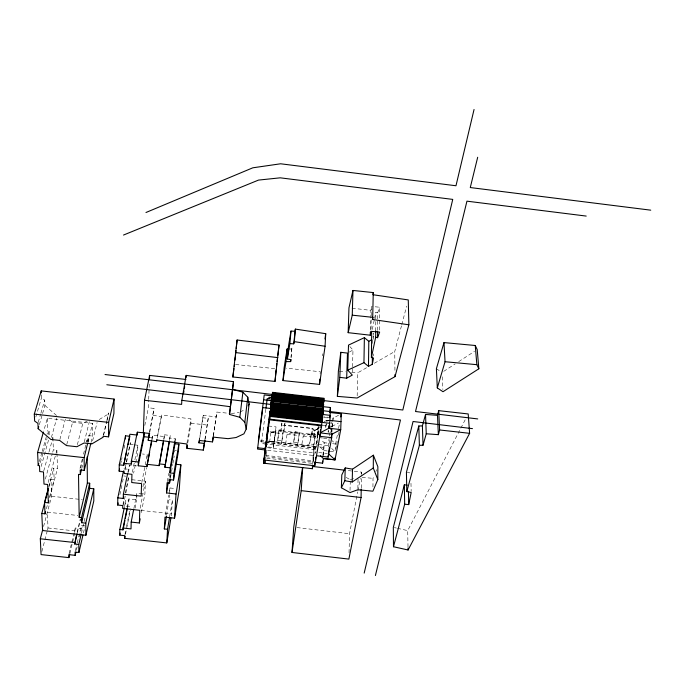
<?xml version="1.0" encoding="UTF-8"?>
<svg xmlns="http://www.w3.org/2000/svg" width="685" height="685" viewBox="0 0 685 685"><rect width="100%" height="100%" fill="white"/><g stroke="black" fill="none" stroke-linecap="round" stroke-linejoin="round"><path stroke-width="0.51" stroke-dasharray="3.42 2.57" d="M379.661 330.016L379.73 307.214L372.366 306.555M377.589 330.418L377.64 320.041M377.649 319.005L377.683 312.78L379.73 307.214M106.937 420.975L108.607 412.918L106.937 420.025M375.722 330.992L375.842 312.317L377.683 312.78M372.494 343.399L373.137 336.121M373.548 355.943L373.565 353.862M373.693 339.272L373.745 333.021L373.342 335.093M372.948 486.924L373.017 478.361L374.233 475.45M371.065 329.245L371.201 316.812M371.21 315.776L371.313 306.46L370.517 315.511M370.354 330.024L370.508 316.547M361.243 488.003L361.457 475.304M361.483 474.243L361.517 472.128L346.85 470.432M357.861 488.67L358.058 479.055M136.854 494.938L136.709 499.819L128.943 498.963L128.9 500.761L125.766 500.418L125.638 506.069L130.544 506.609M357.168 395.921L357.69 372.854L366.954 367.52M128.634 472.496L129.379 465.124L136.546 465.92M126.614 462.041L130.364 442.664L124.687 469.636M349.042 552.752L349.53 533.726L357.656 491.967M352.39 371.955L352.501 367.776M352.527 366.732L352.981 350.026L349.787 346.507M350.026 490.434L350.309 479.757L346.053 477.342M134.089 444.822L137.865 445.241L137.617 453.453L133.618 473.181M141.35 512.577L144.912 493.868L145.383 481.204L130.758 479.586M147.129 457.657L147.241 454.523L142.429 453.984M144.809 425.462L148.371 407.78L148.662 400.477M148.696 399.432L149.313 383.771M335.393 450.362L335.65 444.043L337.594 433.614M152.079 439.719L152.575 435.232L164.434 436.559L164.52 434.795L170.205 435.429L169.683 440.198M331.934 432.355L332.122 428.082M332.165 427.012L332.533 418.466L340.411 414.279M328.115 432.235L328.175 430.745M328.62 446.954L328.988 438.845M322.952 455.79L324.193 442.715L321.231 439.958M323.568 455.388L324.193 442.715L328.363 443.195M317.712 434.692L318.97 426.789M317.857 434.615L315.811 446.5L315.46 452.819M317.96 434.016L319.193 426.815M281.638 422.962L280.781 431.541L311.435 435.052L313.867 437.313L318.114 435.095L318.208 425.959M318.337 434.367L318.662 428.322L318.097 427.8L317.772 433.81L318.337 434.367L314.406 436.405L312.172 434.324L283.855 431.079L284.652 423.039M320.143 373.83L320.263 371.724L286.227 368.162M318.114 435.095L317.506 434.495L317.857 427.988M317.181 442.93L317.532 436.516M317.6 435.369L315.391 448.221L265.797 442.561M166.635 515.403L169.572 494.861M169.623 493.876L169.957 487.968L175.154 488.542M313.867 437.313L314.244 430.796L311.829 428.545L281.338 425.051M312.617 464.507L313.285 452.922L314.406 446.372L266.08 440.849L318.645 446.825M313.773 444.411L313.593 447.596L315.502 434.221L311.332 433.742L309.654 443.923L301.588 446.226L303.224 436.037L311.332 433.759L315.502 434.221L313.773 444.411L309.654 443.923L311.332 433.759M314.406 436.405L314.757 430.394L312.523 428.313L284.361 425.085M313.567 461.108L314.406 446.372M175.146 440.729L175.266 438.7L170.06 438.117M174.684 452.186L174.778 450.49L176.619 450.696M171.276 515.865L172.432 500.127L169.289 499.785M312.172 434.324L312.523 428.313M311.435 435.052L311.829 428.545M297.812 442.57L297.59 445.755L299.413 432.363L295.244 431.884L287.083 434.179L285.568 444.385L293.668 442.099L297.812 442.561L299.413 432.363L295.235 431.901L293.668 442.099M290.962 357.399L291.981 347.098L291.116 357.596M281.835 440.763L281.561 443.94L283.316 430.531L279.137 430.06L270.935 432.338L269.539 442.57L277.682 440.292L281.835 440.763L283.316 430.531L279.129 430.069L277.682 440.292M268.503 425.993L276.021 426.866L273.401 447.57L265.943 446.731M275.516 432.406L269.856 431.755L275.584 432.44L273.401 447.57L276.021 426.866M265.489 459.147L265.694 457.049M266.071 455.705L266.474 451.501M265.84 409.202L261.576 442.082L264.735 442.442M263.1 442.287L262.912 443.692L265.026 443.931M266.277 452.254L266.559 450.131M149.852 431.935L154.074 408.423L148.371 407.78M277.708 440.275L279.137 430.06M213.377 435.626L216.82 412.062L230.263 413.449M213.403 436.088L216.82 412.062M280.781 431.541L281.98 423.184M322.541 355.875L322.841 353.76M283.855 431.079L285.046 422.885M204.849 439.667L208.223 418.347L202.786 417.773L199.421 439.71M205.115 439.248L208.223 418.347M293.685 442.09L295.244 431.884M199.583 439.436L203.265 415.418L216.049 416.814M187.741 443.092L190.969 423.253L190.918 418.937L161.651 414.982L157.028 438.571M186.996 442.947L190.918 418.937M169.64 516.79L172.432 500.127M165.325 515.034L168.715 495.255M169.426 491.085L169.957 487.968M313.867 448.076L313.627 449.48L267.141 444.18M170.12 477.548L170.651 474.431M170.462 477.822L171.361 472.616M171.541 471.58L172.791 464.293M172.971 463.248L173.69 459.087M173.87 458.042L174.221 455.962M317.506 434.495L318.722 427.397M315.545 453.35L315.896 451.346M316.581 447.348L317.104 444.351M167.226 481.709L168.673 473.378M174.906 440.78L175.266 438.7M168.476 481.469L169.015 478.353M169.195 477.308L169.743 474.183M328.954 420.599L326.916 420.359L325.512 428.373L326.916 420.376L322.755 422.14M169.272 440.626L170.205 435.429M322.977 455.217L323.808 450.559L317.849 445.044M328.192 432.355L328.637 429.863M329.399 435.797L332.165 420.504M330.838 432.56L333.501 417.876L324.014 416.788M329.605 440.575L328.68 445.678L319.21 444.591M331.086 432.423L332.191 426.301L338.364 423.047M163.758 438.948L164.52 434.795M163.861 439.676L164.434 436.559M338.561 428.408L339.537 423.193M335.924 448.761L336.506 445.635M336.703 444.591L337.294 441.465M338.467 435.206L339.049 432.081M157.327 437.903L161.651 414.982M140.194 508.227L145.383 481.204M151.779 439.393L152.575 435.232M142.959 486.804L146.573 468.095M141.786 482.574L145.014 465.954M145.22 464.909L147.241 454.523M357.861 490.922L360.301 478.395M361.115 474.217L361.517 472.128M133.849 508.57L136.914 492.986L144.912 493.868M149.373 432.355L154.074 408.423M135.082 508.124L136.709 499.819M124.944 534.642L125.775 530.49M126.597 526.337L130.124 508.69M125.501 534.189L130.27 510.308M127.256 507.268L128.943 498.963M127.427 508.03L128.9 500.761M202.786 417.773L203.265 415.418M132.359 472.23L134.688 460.808M134.902 459.772L137.865 445.241M123.334 505.316L125.68 493.894M125.894 492.858L128.737 476.512L125.312 493.123M124.49 506.643L125.766 500.418M127.872 472.393L129.379 465.124M122.957 504.545L123.814 500.392M372.298 329.476L374.387 319.39M374.592 318.379L375.842 312.317M124.867 470.338L126.4 463.077M119.884 494.647L122.281 483.233M122.504 482.197L123.154 479.08M120.706 463.891L121.373 460.774M121.596 459.738L122.041 457.666M124.053 448.332L124.721 445.224M81.421 533.17L85.026 517.774M83.442 532.999L84.871 526.842M75.341 551.057L77.028 543.873M77.277 542.854L81.378 525.404L85.111 525.815M76.369 550.201L77.568 545.072M79.494 536.869L81.421 528.657L81.378 525.404M103.366 435.258L106.697 421.035M103.598 435.189L106.68 421.986M77.105 532.262L80.273 518.913M77.379 532.733L80.539 519.384M69.879 553.514L75.264 530.952L75.213 527.981L81.421 528.657M69.065 553.617L73.98 533.11M74.228 532.082L75.213 527.981M92.638 440.832L97.073 422.559M91.105 442.313L92.621 436.08L92.561 423.347L47.351 418.304L43.617 431.37M87.963 442.048L92.561 423.347M81.772 468.531L83.013 463.488M88.219 442.296L88.682 435.634L92.621 436.08M80.008 468.334L82.251 459.258M83.501 454.206L86.241 443.109M86.49 442.099L86.995 440.078L88.716 440.275M80.719 467.923L82.953 458.847M87.192 441.697L88.682 435.634M84.272 441.988L89.333 421.695M77.379 444.693L82.799 423.39L87.201 421.061M41.871 551.528L47.205 531.055M47.47 530.027L48.01 527.981L47.351 512.157L77.85 515.488M66.745 444.556L72.61 422.251L69.271 419.682M394.945 370.345L394.748 351.499L401.504 325.717M401.778 324.681L406.642 306.118M49.705 497.807L57.471 468.574L57.018 454.301M43.557 526.5L51.632 496.265L50.99 479.217L54.141 479.56L53.738 468.163L57.471 468.574M46.366 508.792L47.436 504.759M49.577 496.694L54.141 479.56M48.866 486.299L53.738 468.163M48.823 487.275L50.99 479.217M48.173 482.471L56.881 450.225L53.353 449.839L52.531 452.862M59.903 439.41L65.375 419.143M45.373 479.055L52.257 453.864M43.754 470.955L48.763 452.836M49.037 451.826L52.933 437.732L50.202 437.432M51.418 437.424L56.761 418.184M41.143 466.519L48.729 439.342M40.312 462.666L43.138 452.605M43.42 451.603L47.094 438.52M48.224 434.495L49.072 431.473L47.847 431.336L47 434.358M39.336 461.527L41.888 452.468M42.179 451.466L46.717 435.36M39.353 424.666L42.29 414.562M42.581 413.552L44.936 405.46L44.722 400.117L41.502 397.814L41.374 394.851M38.223 422.345L40.586 414.262M40.886 413.252L44.722 400.117M35.825 417.002L41.502 397.814M375.842 471.571L376.656 469.636M408.012 546.938L407.703 530.618L460.337 429.127M460.825 428.176L465.749 418.698M443.743 371.347L455.191 363.906M458.719 361.62L474.568 351.319M99.265 419.503L108.598 413.86M374.361 363.247L394.748 351.499M349.316 352.081L352.981 350.026M327.464 421.224L329.211 420.29M314.757 430.394L318.662 428.322M314.244 430.796L318.465 428.553M240.152 411.95L244.956 409.621M350.309 479.757L354.205 478.335M271.448 432.201L270.935 432.338L283.051 433.725M231.299 413.56L239.193 412.413M289.832 349.007L291.656 348.999M339.383 371.33L345.488 371.835M351.585 372.349L357.69 372.854M362.074 477.299L373.017 478.361M235.563 364.497L275.156 368.676M48.01 527.981L75.264 530.952M123.951 468.788L129.277 469.379M123.814 475.964L125.783 476.186M51.632 496.265L82.209 499.622M141.024 510.428L171.627 513.784M190.969 423.253L207.024 425.034M72.61 422.251L82.799 423.39M149.321 437.287L152.481 437.638M130.321 444.402L133.147 444.719M319.321 437.664L322.438 438.015M323.474 438.135L329.699 438.845M287.083 434.179L299.191 435.557M260.394 440.172L264.187 440.609M319.595 446.937L323.371 447.365M260.231 441.483L264.958 442.022M265.9 442.159L314.184 447.665L313.285 463.454L264.367 457.897M318.782 452.537L327.259 453.504M267.287 447.682L313.285 452.922M267.604 450.25L313.739 455.508L312.831 460.774L265.849 455.422M265.968 456.749L313.507 462.161M352.047 308.19L370.585 310.331M324.039 417.499L330.41 418.227M326.916 420.359L329.973 420.727M322.404 425.179L332.191 426.301M303.224 436.037L315.323 437.415M332.525 443.683L335.65 444.043L331.968 440.592M267.544 441.294L273.906 442.022M323.808 450.559L329.048 451.167M330.101 451.287L334.289 451.775M296.913 527.561L349.53 533.726M153.115 415.273L161.163 416.694M407.292 472.402L409.887 472.898M394.354 527.604L396.409 528.067M397.437 528.298L407.703 530.618M436.396 368.693L440.387 371.407M44.936 405.46L56.547 415.487M331.634 448.435L335.333 451.894M442.202 376.767L442.87 389.594M49.072 431.473L49.226 435.377M47.351 418.304L47.847 431.336M52.933 437.732L53.353 449.839M56.881 450.225L56.983 453.282M410.983 483.267L411.163 491.428M86.995 440.078L87.012 441.953"/><path stroke-width="1.03" d="M377.812 479.56L377.863 466.725L373.385 455.2L352.518 469.165L345.24 467.932L341.789 474.919L341.361 487.737L349.975 492.575L357.844 489.741L372.914 491.196L377.812 479.56L373.282 468.018L373.385 455.2M375.722 330.992L375.68 337.217L377.555 337.688L377.589 331.454M108.538 436.842L108.65 422.397L114.078 399.064L41.211 390.895L34.301 414.1L34.635 421.044L37.932 423.356L38.172 428.716L50.861 439.445L59.629 440.421L66.471 445.575L76.866 446.731L84.024 443.007L91.901 443.88L103.127 437.218L103.127 436.268L108.538 436.842L113.915 413.475L114.078 399.064M346.678 378.18L347.483 353.109L340.779 352.313L339.82 377.367L346.678 378.18L352.304 375.089L347.732 370.14L348.511 345.103L364.377 337.645L363.949 362.665L368.479 366.372L372.298 364.266L372.366 356.962M340.779 352.313L338.364 371.244L337.371 396.375L357.125 398.019L395.014 376.63L408.859 324.793L372.674 319.51L372.691 317.446M372.674 319.51L373.248 292.572L352.963 290.449L348.965 307.839L348.168 332.67L370.294 335.205L371.039 331.317L379.653 332.088L377.555 337.688M372.298 364.266L373.53 358.032L371.407 357.51L371.672 332.508M368.479 366.372L368.804 341.327L364.377 337.645M370.294 335.205L370.328 332.097M170.933 517.946L166.78 542.922L124.679 538.333L124.73 535.679L119.721 535.131L119.815 529.479L123.026 529.83L123.06 528.032L131.006 528.906L131.186 522.081L139.372 522.972L139.791 510.308L122.692 508.433L122.743 505.581L117.7 505.033L117.811 497.858L123.514 470.869M117.811 497.858L123.266 498.457L123.351 494.193L141.153 496.154L141.581 483.619L131.717 482.531L131.94 474.303L124.216 473.455L124.25 471.708L119.147 471.143L119.25 464.841L125.518 435.814L129.85 436.294L128.095 444.591M302.539 467.444L293.754 527.193L291.998 552.47L348.879 559.097L361.072 497.524L361.218 489.056M119.25 464.841L123.694 465.329L129.902 434.239L137.248 435.061L137.334 432.175L149.167 433.391L148.217 440.267L156.437 441.697L156.933 439.984L186.825 443.991L186.894 448.315L203.291 450.122L204.961 440.292M125.449 438.957L125.518 435.814M123.728 463.274L131.255 464.105L131.332 461.219L137.334 432.175M341.361 487.737L344.846 480.742L352.201 481.983L352.518 469.165M348.168 332.67L352.253 315.177L352.963 290.449M138.242 465.766L138.361 461.998L144.192 432.946L144.055 436.705L138.242 465.766L146.864 466.716L149.673 452.177M344.846 480.742L345.24 467.932M143.345 432.74L144.518 400.288L149.638 375.423L185.952 379.456M329.571 412.464L341.284 413.817L340.728 429.589L335.025 459.849L323.414 458.548L320.417 455.748M146.864 466.716L151.573 440.429M149.476 379.593L149.638 375.423M314.929 462.289L322.584 463.163L323.423 458.513L335.025 459.849L335.102 457.743M316.479 455.748L328.166 457.083L331.703 437.689L331.891 433.425M328.946 426.121L328.851 428.228L320.023 432.886L331.857 434.239L340.728 429.589L328.851 428.228L329.742 423.279L330.453 407.524L322.669 406.599M328.166 457.083L328.252 455.054M146.958 464.31L159.1 465.654L163.381 441.029M204.49 443.426L198.941 442.844L199.421 440.481L212.487 441.902L213.258 437.133L228.045 438.665L236.102 437.527L243.946 433.81L246.215 429.058L244.828 422.285L239.836 417.293L229.492 414.451L233.491 381.682L186.166 375.389L181.833 400.314L181.628 404.39L144.518 400.288M322.584 463.163L322.695 461.056M186.055 377.418L186.166 375.389M323.097 407.977L323.5 401.761L323.02 404.535M174.726 441.825L170.205 467.821L164.871 467.23L169.092 441.662M319.955 434.204L319.844 436.336L331.703 437.689M325.067 346.259L325.726 333.681L295.346 329.108L293.728 343.836L289.918 343.63L287.366 358.966L290.945 359.693L290.62 361.603L286.005 361.62L282.991 380.577L319.552 384.388L325.067 346.259L294.336 341.652L293.728 343.836M322.01 419.194L321.667 425.813L269.573 419.836L271.414 400.699L263.605 399.8M322.275 414.074L322.447 410.803M322.635 410.469L322.087 420.984L270.087 414.99M322.635 413.594L322.507 416.146L270.601 410.187M270.926 406.796L322.678 412.747L322.883 410.358M323.26 403.148L322.977 408.662L323.688 404.492L271.902 398.524L270.746 408.183M169.469 517.826L167.551 529.282L164.331 528.931L164.974 517.115L174.547 518.168L179.316 488.996L180.866 464.807L175.685 464.233M180.866 464.807L176.036 493.979L166.498 492.926L167.046 482.745L169.563 483.028L170.282 478.858M169.923 472.907L174.975 443.777L178.871 444.214L173.922 473.352L169.923 472.907L170.205 467.821M169.563 483.028L169.76 479.628L173.528 480.048L178.46 450.901L178.871 444.214M166.78 542.922L167.551 529.282M265.977 441.834L264.204 460.029L314.74 465.774L314.963 461.716M319.552 384.388L319.852 379.113M265.198 447.442L263.656 463.188L312.377 468.72L312.497 466.613M174.975 443.777L175.095 441.748M173.528 480.048L173.922 473.352M174.547 518.168L176.036 493.979M291.998 552.47L301.195 490.648L302.71 467.453M294.336 341.652L295.346 329.108M290.62 361.603L290.791 359.497M289.918 343.63L290.979 331.078L294.747 331.283M287.366 358.966L288.445 346.379L290.979 331.078M282.991 380.577L284.104 367.939L287.101 349.025L288.924 349.016M286.005 361.62L287.101 349.025M229.492 414.451L233.491 381.682M275.002 381.417L279.035 345.043L237.104 340.017L232.849 376.973L275.002 381.417L276.098 369.84M264.204 460.029L269.993 415.709L321.967 421.677M270.087 415.016L271.971 396.529M272.065 395.827L271.859 397.976L323.388 403.91M265.943 446.731L268.503 425.993L267.972 431.524M234.964 360.147L235.306 356.971M235.529 354.847L235.983 350.609M236.205 348.494L237.104 340.017M246.215 429.058L249.117 403.953L247.764 397.197L242.892 392.231L232.772 389.414M244.828 422.285L247.764 397.197M276.44 366.723L276.808 363.624M277.057 361.56L277.553 357.433M277.802 355.369L279.035 345.043M239.836 417.293L242.892 392.231M258.339 441.268L264.222 394.92L323.748 401.83M265.977 408.14L267.21 398.593L272.459 399.201M337.371 396.375L339.82 377.367M268.785 398.807L268.982 397.3L272.133 397.66M232.849 376.973L233.962 368.581M234.244 366.484L234.518 364.386M265.48 445.327L265.9 442.159M266.328 438.974L267.904 427.097M268.143 425.291L268.606 421.814M268.845 420.033L269.308 416.54M269.59 414.425L270.01 411.257M270.387 408.457L272.527 392.334L324.091 398.285L323.62 401.067M271.388 401.453L272.322 394.474M270.421 411.574L271.072 406.693L323.106 412.678L322.267 417.533M263.656 463.188L264.538 456.587M272.818 403.499L273.075 401.598M265.086 463.351L265.515 460.174M271.371 416.574L271.56 415.187M212.487 441.902L213.223 436.67M324.964 338.964L325.726 333.681M203.291 450.122L204.695 440.72M198.941 442.844L199.421 439.71M373.025 294.011L373.248 292.572M186.894 448.315L187.399 445.181M164.331 528.931L166.455 516.439M323.029 405.991L323.988 400.434L272.245 394.432M312.377 468.72L312.917 465.56M320.375 422.2L320.614 420.821M322.438 414.125L322.558 413.44M322.678 412.747L323.397 408.577L271.491 402.6M320.212 431.833L320.571 429.726M320.94 427.611L321.299 425.505M183.614 392.959L183.974 390.878M184.333 388.806L184.693 386.725M166.498 492.926L168.296 482.514M315.451 459.292L315.802 457.297M321.847 422.371L322.806 416.797L270.643 410.803L269.899 416.403L329.742 423.279M314.74 465.774L321.787 425.128L269.659 419.143M164.871 467.23L169.503 441.243M329.75 411.479L330.453 407.524M329.742 417.328L330.093 415.35L322.258 414.416M159.1 465.654L163.287 442.793M328.509 452.605L329.434 447.502M331.112 438.323L331.857 434.239M340.702 416.942L341.284 413.817M156.437 441.697L156.831 439.607M139.372 522.972L140.168 518.819M150.674 446.988L151.676 441.791M131.186 522.081L133.644 509.614M148.217 440.267L149.647 432.971M124.679 538.333L125.09 536.261M123.06 528.032L127.05 508.304M123.026 529.83L124.91 520.489M125.329 518.408L127.008 510.102M119.721 535.131L120.14 533.058M119.815 529.479L124.276 507.679M393.481 546.733L404.672 504.211L408.705 504.605L411.188 492.446L406.796 491.616L406.428 472.239L418.792 425.993L422.388 425.882L425.539 414.451L437.467 415.333L438.7 410.649L468.206 413.954L469.619 433.322L408.072 549.995L393.481 546.733L393.327 527.373L404.338 484.826L407.318 485.117M123.351 494.193L127.658 473.429M123.266 498.457L123.694 496.377M131.255 464.105L131.897 460.996M117.7 505.033L118.137 502.953M371.407 357.51L375.68 337.217M123.694 465.329L124.353 462.221M124.79 460.149L126.331 452.888M119.147 471.143L119.592 469.071M48.284 489.296L41.785 513.476L42.573 530.515L85.916 535.242L93.811 500.889L93.768 488.799L89.718 488.354L81.635 522.698L85.788 523.152L93.768 488.799M42.744 529.565L40.304 538.787L41.066 554.593L68.894 557.616L68.825 554.644L75.162 555.329L75.102 552.084L78.912 552.504L78.784 544.464L81.181 534.197M78.912 552.504L82.971 535.053M75.162 555.329L75.889 552.256M78.784 544.464L74.699 544.018L76.626 534.317M74.699 544.018L77.131 533.761M81.558 517.577L89.684 483.225L87.372 482.968L79.186 517.312L81.558 517.577L81.635 522.698M364.18 573.105L400.46 419.999L106.809 384.756M474.054 109.48L455.979 185.755L280.619 163.784L252.808 167.808L145.965 212.504M68.894 557.616L69.63 554.533M79.186 517.312L78.51 474.397L80.282 474.585L80.213 469.944L84.264 470.389L90.848 443.358M84.264 470.389L84.127 457.631L87.706 443.092M80.282 474.585L81.524 469.542M375.406 575.52L413.064 421.506L472.487 428.639M477.685 157.267L470.278 187.553L650.75 210.167M41.785 513.476L45.022 513.836L44.525 502.43L48.37 502.85L48.9 500.829M45.022 513.836L45.561 511.815M44.525 502.43L48.318 488.319M406.796 491.616L419.383 445.336L423.039 445.224L426.241 433.776L438.366 434.667L439.624 429.974L438.7 410.649M48.37 502.85L47.625 484.483L44.003 484.089L43.48 471.965L39.73 471.554L39.465 465.689L38.206 465.552L38.771 463.539M38.206 465.552L37.589 452.485L43.326 432.372M38.172 428.716L38.762 426.686M443.983 342.594L436.396 368.693L437.304 387.907L442.989 391.726L478.849 368.795L477.214 349.598L475.253 345.497L443.983 342.594L445.044 361.723L437.304 387.907M248.218 405.845L249.117 403.953M352.201 481.983L373.282 468.018M368.804 341.327L371.784 339.649M347.732 370.14L363.949 362.665M123.505 235.049L258.519 180.086L280.242 177.826L452.742 199.395L402.831 410.007L105.028 374.532M445.044 361.723L476.854 364.677L478.849 368.795M352.253 315.177L373.017 317.352M40.304 538.787L74.674 542.529M159.185 463.891L165.008 464.533M131.332 461.219L138.361 461.998M37.589 452.485L84.127 457.631M439.624 429.974L469.619 433.322M34.301 414.1L108.65 422.397M144.055 436.705L149.321 437.287M265.215 442.527L267.33 442.767M265.026 443.931L267.141 444.18M257.688 447.776L265.318 448.641M272.433 393.027L323.971 398.978M272.339 393.729L323.851 399.672M272.228 395.176L323.868 401.127M272.039 396.572L323.628 402.523M271.945 397.274L323.508 403.217M271.765 398.67L280.174 399.638M282.271 399.886L298.043 401.701M300.141 401.941L315.905 403.756M318.011 404.004L322.215 404.484M271.808 399.227L323.568 405.195M271.722 399.929L323.448 405.888M271.628 400.631L323.329 406.582M271.534 401.324L323.217 407.275M271.44 402.026L273.546 402.266M271.346 402.72L273.452 402.968M271.397 403.302L323.277 409.27M271.303 403.996L323.157 409.972M271.209 404.698L323.037 410.666M271.114 405.4L322.918 411.36M271.02 406.094L322.798 412.053M270.977 407.387L322.986 413.372M270.883 408.089L322.866 414.065M270.789 408.791L322.746 414.759M270.695 409.484L322.626 415.461M270.507 410.88L322.387 416.84M270.558 411.505L322.686 417.49M270.464 412.199L322.567 418.184M270.369 412.901L322.447 418.877M330.196 420.41L341.01 421.652M270.275 413.594L322.327 419.571M270.181 414.297L322.207 420.265M312.283 466.434L344.752 470.193M301.195 490.648L361.072 497.524M477.728 418.929L415.512 411.514L466.947 201.167L586.214 216.075M235.434 352.552L277.845 357.621M181.833 400.314L230.211 406.693M372.914 294.721L408.269 299.927L408.859 324.793M328.32 453.624L335.025 459.849M475.253 345.497L476.854 364.677M437.467 415.333L438.366 434.667M41.211 390.895L41.297 392.873M425.539 414.451L426.241 433.776M422.388 425.882L423.039 445.224M418.792 425.993L419.383 445.336M408.431 491.333L408.705 504.605M408.029 547.957L408.072 549.995M404.338 484.826L404.672 504.211M394.988 374.541L395.014 376.63M85.788 523.152L85.916 535.242M87.141 456.946L87.372 482.968M89.684 483.225L89.718 488.354M262.8 407.584L257.526 449.077L265.146 449.942L270.661 408.483L262.8 407.584"/></g></svg>
